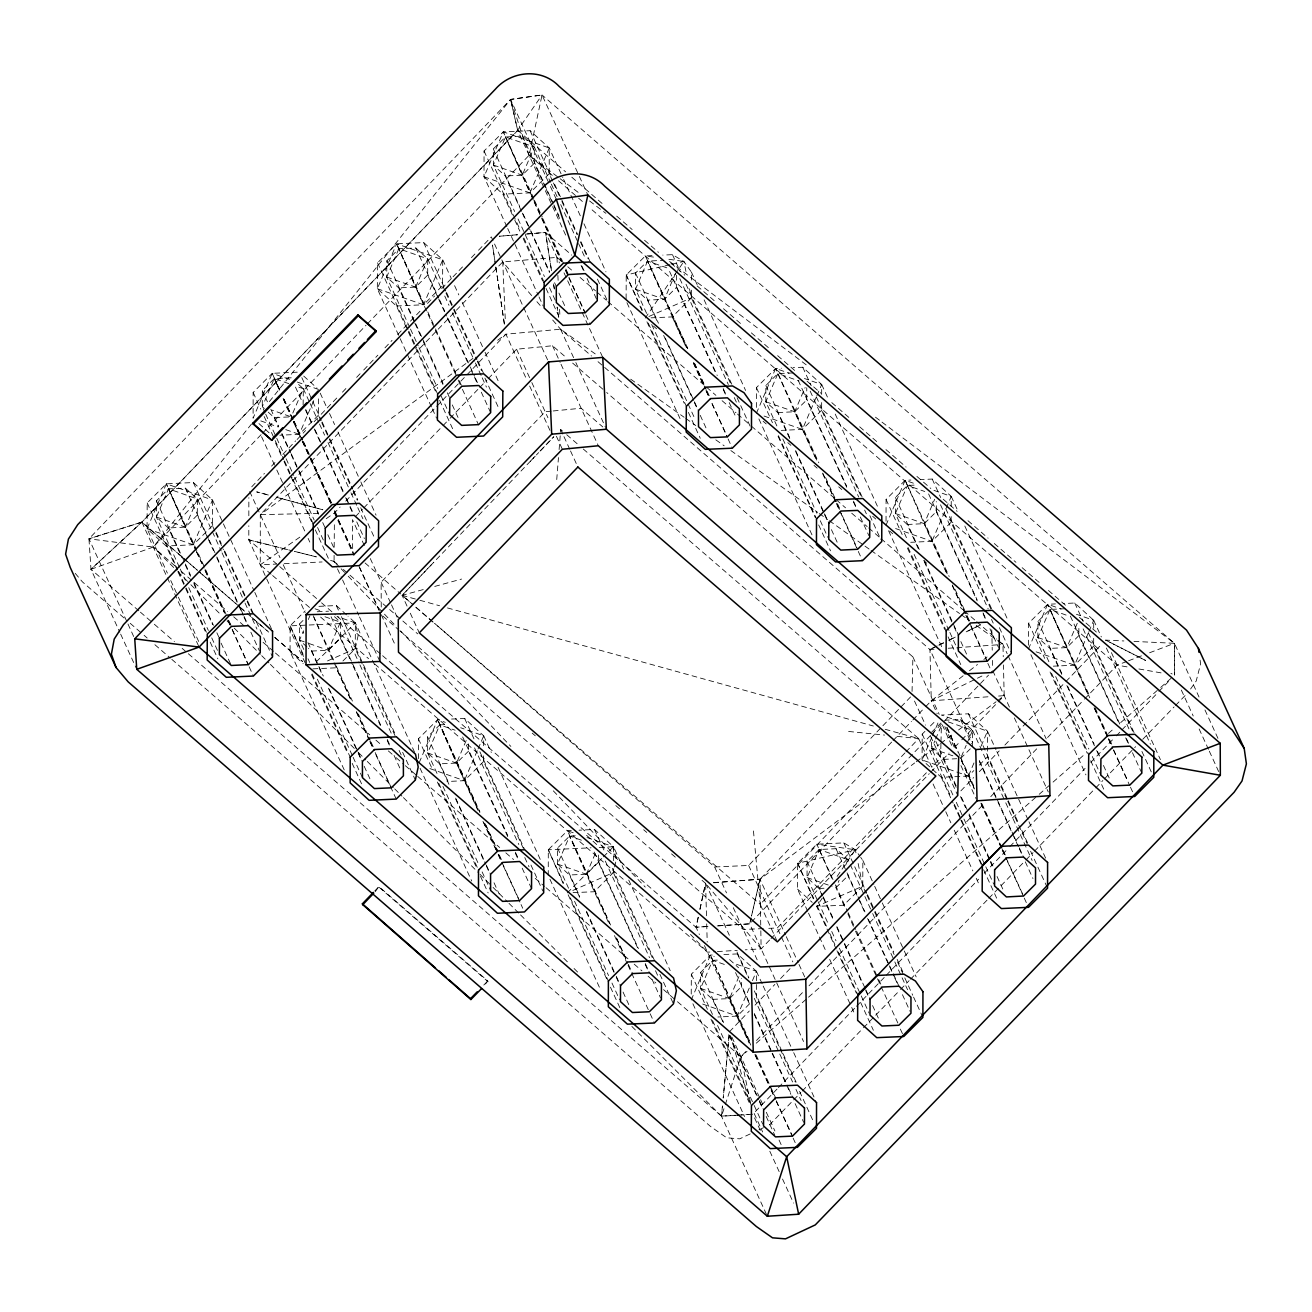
<?xml version="1.0" encoding="UTF-8"?>
<svg xmlns="http://www.w3.org/2000/svg" width="1312" height="1312" viewBox="0 0 1312 1312"><rect width="100%" height="100%" fill="white"/><g stroke="black" fill="none" stroke-linecap="round" stroke-linejoin="round"><path stroke-width="0.75" stroke-dasharray="5 3.75" d="M305.204 662.986L248.804 539.806L248.821 525.768M248.837 515.764L248.854 497.691M179.4 567.243L156.423 517.059L156.456 500.823L168.526 488.835L185.369 488.162L197.39 498.986L221.22 551.024M214.971 531.262L212.429 525.718L212.478 499.97L193.34 482.521L166.345 483.849L147.19 502.922L147.059 528.752L167.378 573.114M289.575 379.365L272.207 373.33L253.15 392.468L253.101 418.216L272.207 373.33L299.284 372.083M291.231 377.807L274.29 378.561L262.318 390.632L262.285 406.704L264.844 412.28M344.236 769.931L290.067 651.605L290.116 625.857L305.155 610.884M418.38 758.615L418.43 738.804L437.667 719.665L441.521 719.484M437.913 297.414L427.696 275.11L427.728 258.874L415.806 247.984L398.864 248.739L386.892 260.809L386.679 277.045L409.656 327.229M507.728 836.597L468.581 751.104L468.597 742.986M506.858 226.681L484.013 176.759L484.062 151.011L503.3 131.856L530.114 130.708L549.252 147.977L562.799 177.563M545.366 187.386L534.312 163.229L534.345 146.993L522.422 136.087L505.481 137.006L493.312 148.912L493.378 165.066L514.648 211.527M552.582 181.122L549.203 173.725L549.252 147.977L503.3 131.856L484.013 176.759L502.89 194.127L513.894 218.153M548.252 875.53L548.301 849.782L567.44 830.726L571.31 830.545M568.572 888.257L557.518 864.1L557.551 848.028L569.621 836.039L575.263 835.793M637.583 947.74L598.452 862.246L598.469 854.21M730.308 382.907L691.375 297.857L691.391 287.951M691.408 280.046L691.424 272.125L683.896 261.449L672.466 254.659L662.79 255.102M749.152 1003.254L741.493 986.542L741.51 978.506M756.368 407.425L756.417 387.63L775.638 368.475L781.444 368.213M723.896 954.513L737.393 953.922L756.434 971.29L756.401 997.038L795.334 1082.088M776.868 425.924L765.814 401.767L765.847 385.531L777.918 373.543L792.891 372.952M846.732 487.277L806.749 399.93L806.765 387.745M817.261 899.884L807.06 877.58L807.077 861.508L819.147 849.52L836.006 848.7L848.011 859.672L871.84 911.709M860.59 495.313L821.64 410.262L821.656 402.341M821.673 394.42L821.689 384.514L802.731 367.229L793.055 367.672M864.149 911.053L847.978 875.744L847.995 871.726M866.182 893.554L862.788 886.158L862.837 860.41L860.688 857.359M886.043 521.241L886.076 499.446L905.132 480.307L910.938 480.044M906.461 537.674L895.391 513.517L895.424 497.445L907.494 485.456L916.858 484.997M952.889 794.892L931.618 748.43L931.635 738.279M972.536 746.577L972.569 730.341L960.564 719.534L945.509 720.206M1006.911 799.434L987.444 756.909L987.493 731.178L968.436 713.81L941.36 715.056L987.493 731.178L995.956 749.66M1118.004 721.108L1078.858 635.631L1078.874 625.578M1132.6 731.096L1093.667 646.045L1093.683 636.14M1093.7 628.218L1093.716 620.297L1074.758 603.012L1063.146 603.553M320.915 420.808L318.373 415.264L318.488 395.404M395.027 735.638L355.24 648.735L355.388 622.905L348.057 616.23M445.129 291.166L442.587 285.622L442.734 259.792L423.678 242.589L396.601 243.835L377.544 262.81L377.315 288.722L431.484 407.064M523.357 848.421L483.57 761.518L483.603 753.629M483.652 745.724L483.702 735.852L464.645 718.484L451.148 719.074M652.294 957.629L613.344 872.578L613.376 868.61M613.409 860.656L613.491 846.748L594.516 829.463L579.051 830.184M626.103 298.824L626.234 274.979L645.373 255.922L653.114 255.561M691.227 994.102L691.342 974.226L710.399 955.087L714.253 954.923M807.684 911.282L797.516 889.11L797.663 863.28L816.802 844.206L843.796 842.878L855.309 849.75L859.622 855.834M924.944 731.391L922.205 734.113L922.074 759.943L936.866 773.309M990.921 609.145L951.134 522.258L951.184 514.304M951.216 506.35L951.266 496.428L932.225 479.06L920.614 479.585M207.476 537.444L197.276 515.14L197.39 498.986L168.526 488.835L156.423 517.059L168.346 527.965L181.958 557.698M334.101 555.288L334.084 561.405L339.742 567.325M334.183 547.268L334.363 523.029M712.482 1014.389L700.559 988.379L700.69 972.389L712.662 960.318L720.19 959.99M1048.895 661.724L1037.841 637.55L1037.956 621.396L1050.026 609.408L1065.082 608.752M1028.428 645.176L1028.608 623.233L1047.665 604.274L1055.406 603.914M303.121 404.785L303.334 388.713L297.283 383.252M912.053 691.424L912.906 656.918L606.669 392.485M940.934 743.789L940.573 757.992L932.061 766.864M940.983 741.756L941.376 725.52M556.731 479.569L558.469 457.56M559.109 449.54L560.7 429.532L565.357 433.55M739.148 1115.085L721.534 1116.233L722.436 1106.098M766.47 1214.387L721.469 1116.102L722.42 1106.049M698.197 917.219L696.049 927.223L699.394 934.538M699.903 909.216L705.495 883.173M367.442 323.818L529.113 155.259L542.053 94.972L510.565 99.433L88.954 538.806L90.971 569.293L119.802 632.269M698.246 917.35L696.082 927.338L381.89 655.082M699.985 909.364L705.61 883.419L699.411 878.056M342.94 660.986L355.24 648.735L358.094 635.713L355.388 622.905L338.086 616.87M573.082 892.636L594.287 891.734L613.344 872.578L614.196 868.839M614.606 866.97L616.296 859.475L613.491 846.748L586.628 837.4M188.338 653.737L721.534 1116.233L724.65 1106.623M725.274 1104.704L740.886 1056.701L746.561 1050.781M886.026 525.194L905.132 480.307L916.678 484.341M973.963 762.961L968.387 776.064L974.308 789.004M981.114 746.134L987.493 731.178M1088.14 633.384L1074.61 665.184L1088.993 696.623M1088.944 631.515L1093.716 620.297L1076.447 614.295M197.39 498.986L185.386 527.129L195.586 549.416M177.202 570.064L166.198 546.022L147.059 528.752L166.345 483.849L212.478 499.97L193.274 544.775L195.816 550.318M396.454 306.008L423.53 304.761L442.734 259.792L396.601 243.835L377.315 288.722L396.454 306.008L407.458 330.05M303.761 649.456L299.513 640.174L303.515 630.793M308.32 619.526L309.911 615.771M334.462 616.673L340.382 622.167L328.377 650.309L350.501 698.624M646.603 313.371L635.549 289.198L647.554 261.072L662.609 260.399M675.614 273.093L664.413 299.349L686.537 347.664M691.194 1000.056L710.399 955.087L714.236 956.432M947.231 573.836L924.255 523.652L934.669 499.265M750.792 1045.074L729.521 998.612L739.132 976.095M749.25 988.1L737.246 1016.095L749.939 1043.827M752.448 980.622L756.434 971.29L733.424 963.188M956.202 787.282L943.443 759.418L931.618 748.43L934.816 740.919M935.62 739.05L942.016 724.044M961.368 756.614L966.173 745.364M966.977 743.478L972.569 730.341L945.558 720.96M313.699 400.668L299.234 434.321L301.776 439.881M414.018 321.309L398.7 287.853L386.679 277.045L398.864 248.739L427.728 258.874L415.625 287.115L457.33 378.168M521.471 211.281L505.3 175.972L493.378 165.066L505.481 137.006L534.345 146.993L522.242 175.218L533.295 199.375M549.252 147.977L529.966 192.88L533.361 200.26M419.184 762.682L437.667 719.665L445.326 722.354M466.203 740.509L456.51 763.092L477.781 809.553M756.368 413.378L775.638 368.475L789.07 373.149M789.742 438.602L777.836 412.575L765.814 401.767L777.918 373.543L799.074 380.988M816.064 397.602L802.403 429.401L816.802 460.84M816.868 395.732L821.689 384.514L804.42 378.496M933.98 490.376L951.266 496.428L931.979 541.315L947.231 574.59M931.717 737.508L922.074 759.943L968.387 776.064L973.832 770.587M932.52 735.638L938.949 720.665M1028.378 649.161L1047.665 604.274L1061.096 608.948M437.011 773.391L427.646 752.957L439.75 724.896L447.277 724.486M477.24 750.792L464.333 780.673L477.88 810.242M478.06 748.922L483.702 735.852L460.676 727.75M579.658 897.293L569.441 874.989L557.518 864.1L569.621 836.039L583.086 840.779M595.254 853.669L586.382 874.235L608.506 922.566M816.802 460.069L794.678 411.755L805.158 387.434M918.302 548.662L907.232 524.488L895.391 513.517L907.494 485.456L924.763 491.492M722.797 1021.654L712.58 999.35L700.559 988.379L712.662 960.318L726.126 965.058M822.378 895.916L818.983 888.486L807.06 877.58L819.147 849.52L848.011 859.672L845.6 865.28M844.42 906.313L835.924 887.732L839.139 880.254M1077.267 623.298L1066.787 647.62L1089.764 697.787M292.773 413.1L303.334 388.713L296.069 386.171M1061.769 674.384L1049.862 648.374L1037.841 637.55L1050.026 609.408L1069.264 616.181M645.242 318.094L683.896 261.449L665.643 258.825M822.345 898.048L816.654 906.379L836.121 948.904M837.122 876.4L855.309 849.75L816.802 844.206L834.58 883.042M138.875 610.851L90.971 569.293L141.876 522.143L517.666 130.265L542.053 94.972L1174.42 643.29L1199.02 697M1190.591 689.013L1196.232 680.944L1200.611 663.839L1199.791 658.05M251.543 423.973L153.291 547.071L90.971 569.293L141.844 522.078L517.732 130.413L510.565 99.433L542.053 94.972L578.526 174.611M269.403 401.587L510.565 99.433L549.58 184.631M407.032 606.078L402.128 595.353L535.214 456.182M540.888 450.262L553.631 436.929M904.919 752.973L760.189 904.329L776.556 940.048M905.952 751.907L918.679 738.59L894.522 736.081M261.072 434.698L153.291 547.071L88.954 538.806L127.116 622.15M262.482 433.222L366.015 325.294M251.74 486.818L264.45 473.402M271.584 466.121L275.799 461.578M282.916 454.28L295.643 440.881M297.102 439.504L305.565 430.549M314.109 421.759L319.751 415.756M321.161 414.28L336.758 398.028M342.465 392.173L348.09 386.204M356.634 377.38L362.276 371.411M363.719 370L377.872 355.158M384.974 347.811L392.042 340.382M397.733 334.511L409.065 322.637M410.476 321.161L420.398 310.813M427.499 303.449L434.584 296.036M441.685 288.656L451.59 278.292M453.017 276.832L462.939 266.467M471.451 257.611L477.109 251.691M478.536 250.215L491.295 236.898L548.531 361.932M326.196 518.699L334.445 512.943L340.12 507.022M345.778 501.118L505.907 334.183L560.585 329.214L597.304 355.388M423.218 589.58L402.128 595.353L413.001 604.668L402.128 595.353L433.846 562.192M530.36 461.25L538.642 452.607M540.019 451.164L553.812 436.732M374.789 890.914L378.922 886.617L487.785 980.933L484.177 985.87M375.166 891.75L378.922 886.617M753.465 830.955L760.173 904.312L434.682 623.446L714.63 866.97L748.676 865.461L910.544 696.951M891.635 742.084L759.992 879.22L751.481 916.088L759.992 879.22L914.661 762.961M893.062 740.624L911.446 721.452M912.873 719.976L924.189 708.185M925.616 706.709L931.274 700.805L963.139 675.762M930.569 735.425L749.677 923.845L715.909 925.977L749.677 923.845L803.551 1041.515M931.979 733.949L988.526 675.139M926.387 772.768L777.294 927.961L765.29 928.502M769.603 940.032L761.124 948.855L745.232 949.839M771.03 938.556L929.29 773.67M930.716 772.21L949.084 753.072M954.726 747.184L960.384 741.296M961.794 739.82L1004.188 695.655L1003.45 664.938M729.472 1031.757L749.316 1011.011M755.023 1005.156L774.867 984.41M780.574 978.555L790.496 968.158M960.876 790.857L973.652 777.54M979.342 771.653L999.203 750.94M1004.894 745.052L1064.524 682.978M1065.951 681.502L1101.44 644.553M756.499 1040.449L803.354 991.675M809.045 985.771L983.672 804.026M990.773 796.63L1037.628 747.873M1047.566 737.524L1083.072 700.592M1084.483 699.116L1117.135 665.135L1126.696 661.494M776.999 1089.075L752.858 1114.2L741.116 1114.954M778.41 1087.582L855.096 1007.78M856.506 1006.288L884.911 976.751M886.305 975.242L978.621 879.204M984.262 873.234L1008.436 848.175M1009.83 846.634L1085.106 768.356M1090.748 762.37L1114.921 737.328M1116.332 735.852L1120.596 731.407M1121.973 729.849L1157.512 692.982M1158.89 691.408L1170.288 679.682M355.322 516.715L362.391 509.368M363.801 507.892L441.603 427.089M443.013 425.629L448.671 419.742M450.082 418.282L478.372 388.893M479.798 387.434L486.867 380.086M488.277 378.61L516.567 349.222L552.532 345.745L566.44 357.766M769.472 1124.892L792.268 1101.358M793.678 1099.882L800.812 1092.519M802.239 1091.043L862.066 1029.248M863.493 1027.772L899.114 990.986M900.54 989.51L909.085 980.671M910.512 979.211L987.444 899.737M988.871 898.261L1024.492 861.476M1025.918 860L1033.036 852.652M1034.463 851.176L1094.29 789.365M1095.717 787.889L1102.851 780.542M1104.261 779.066L1135.618 746.692M1142.736 739.328L1174.076 706.955M1175.503 705.479L1186.901 693.704M483.8 985.033L487.785 980.933M197.276 515.14L185.386 527.129L168.346 527.965M712.58 999.35L729.521 998.612L741.493 986.542M377.315 288.722L423.53 304.761L442.587 285.622M1093.667 646.045L1074.61 665.184L1053.323 666.168M979.277 765.126L987.444 756.909M567.292 892.898L601.946 858.294M603.389 856.851L613.491 846.748L623.643 868.938M549.203 173.725L529.966 192.88L502.89 194.127M318.373 415.264L299.234 434.321L279.882 435.223M212.429 525.718L193.274 544.775L166.198 546.022M316.258 661.838L355.388 622.905L414.641 752.334M651.014 317.832L672.236 316.914L691.375 297.857L689.013 286.36M821.64 410.262L802.403 429.401L781.263 430.385M483.57 761.518L464.333 780.673L446.982 781.526M951.134 522.258L931.979 541.315L910.708 542.299M930.421 725.946L935.882 720.501M862.788 886.158L843.649 905.214L816.654 906.379L862.788 886.158L857.671 861.246M749.562 1003.844L737.246 1016.095L717.91 1016.997M534.312 163.229L522.242 175.218L505.3 175.972M427.696 275.11L415.625 287.115L398.7 287.853M656.836 320.538L647.472 300.104L635.549 289.198L635.5 273.06L647.554 261.072L666.808 267.828M306.959 646.98L299.513 640.174L299.448 624.02L303.482 620.018M676.434 275.241L676.484 287.361L664.413 299.349L647.472 300.104M324.982 616.755L340.382 622.167L340.431 638.321L328.377 650.309L311.436 651.064L308.451 648.341M468.581 751.104L456.51 763.092L439.586 763.846L427.646 752.957L427.597 736.803L439.75 724.896L455.149 730.21M907.232 524.488L924.255 523.652L936.325 511.664L936.292 501.578M598.452 862.246L586.382 874.235L569.441 874.989M931.651 732.194L940.966 722.928M1078.858 635.631L1066.787 647.62L1049.862 648.374M960.564 758.484L971.208 747.906M835.924 887.732L847.978 875.744M777.836 412.575L794.678 411.755L806.749 399.93M750.382 1102.31L740.886 1056.701L747.036 1051.289M756.27 1043.171L807.011 998.53M808.553 997.186L1037.694 795.63M1039.219 794.285L1051.519 783.461M1053.06 782.1L1085.352 753.695M1108.427 733.408L1114.577 727.996M1120.727 722.584L1159.168 688.767M1160.71 687.422L1173.01 676.598M969.502 670.76L977.473 664.495M983.836 659.477L987.034 656.984M916.284 761.747L939.08 744.609M940.704 743.379L952.102 734.818M958.613 729.931L996.054 701.772M997.678 700.559L1004.188 695.655L998.12 696.082M472.943 358.406L260.301 514.665L260.252 564.816L271.076 574.197M497.674 340.234L505.907 334.183L526.26 378.627M299.825 537.149L260.252 564.816L276.209 564.078M981.917 676.024L931.241 700.739L937.211 713.777M938.982 645.045L946.231 641.519M967.961 630.941L980.654 624.774L966.173 631.859M939.015 645.11L946.247 641.568M750.218 1133.912L739.722 1138.832L726.717 1137.799L710.563 1126.5L171.839 659.395M758.959 1129.812L765.962 1126.532M572.819 890.454L613.344 872.578M648.932 316.471L691.375 297.857M327.508 660.92L355.24 648.735M1128.599 660.756L1141.965 655.656M1149.607 652.753L1174.42 643.29L1174.552 675.254L1170.878 673.302M182.073 557.01L141.876 522.143L88.954 538.806L141.844 522.078L185.14 559.617M434.731 586.431L461.578 579.068M641.929 310.583L626.234 274.979L669.973 264.712M671.957 264.253L683.896 261.449L686.652 274.864M813.358 898.884L797.663 863.28L855.309 849.75L856.096 853.571M551.188 411.164L545.185 411.738L381.103 582.167L381.284 612.671M553.172 410.968L581.15 408.245L602.798 426.941M527.44 233.88L545.513 232.372L571.753 255.151M561.585 261.4L556.96 257.382L502.742 261.908L260.301 514.665L320.423 513.271M525.472 234.143L545.579 232.519L559.502 262.941M713.662 882.796L759.992 879.22L785.429 934.8M713.564 882.582L759.992 879.22L760.796 928.371M987.985 696.803L931.274 700.805L929.946 649.522L597.682 361.39M934.013 649.243L929.946 649.522L972.356 742.133M948.199 648.259L1000.925 644.602M374.756 664.003L707.463 952.184L715.417 951.692M717.402 951.577L737.278 950.331M721.469 1116.102L735.212 1115.266M737.164 1115.151L748.939 1114.429M943.443 759.418L956.76 758.697M317.192 611.753L328.541 611.195M284.196 563.701L322.112 561.962M318.931 606.341L336.331 605.537L346.598 614.885M312.896 668.874L336.102 667.808L350.501 699.23M938.342 774.638L941.294 777.311L968.387 776.064L961.007 759.418M563.16 883.517L548.301 849.782L591.072 847.798M599.223 847.421L613.491 846.748M303.498 656.459L290.116 625.857L355.388 622.905M268.255 412.148L274.208 417.593L291.149 416.855L271.912 410.082M818.983 888.486L824.625 888.224M763.272 928.584L743.248 929.47L399.865 630.859M1145.54 660.428L1105.688 640.125L1123.892 640.961M1133.994 641.42L1174.42 643.29L1174.535 675.204M848.618 731.456L884.55 735.081M653.491 257.086L645.373 255.922L688.554 350.206M1127.041 666.873L1117.135 665.135L589.465 207.591M1138.914 668.972L1162.678 673.154M248.821 539.855L292.428 550.843L248.804 539.806L278.21 565.292M268.353 495.034L256.676 491.885L268.304 494.952M402.128 595.353L417.905 599.732M419.873 600.273L439.586 605.75M447.474 607.932L873.333 726.012M885.157 729.292L918.679 738.59L932.586 768.947M765.814 401.767L794.678 411.755M1036.086 651.834L1074.61 665.184L1047.665 604.274L1090.01 696.754M147.059 528.752L193.274 544.775L166.345 483.849L226.451 615.131M386.679 277.045L415.625 287.115L398.864 248.739M764.043 416.052L802.403 429.401L775.638 368.475L818.819 462.775M1037.841 637.55L1066.787 647.62L1050.026 609.408M297.283 382.054L318.521 389.434M931.618 748.43L954.775 756.483M156.423 517.059L185.386 527.129L168.526 488.835M573.196 832.726L567.44 830.726L610.605 925.009M702.707 1004.074L737.246 1016.095L710.399 955.087L750.956 1043.942M288.82 383.629L274.29 378.561L262.285 406.704L266.762 410.787M260.793 420.906L278.095 426.941M285.77 429.631L299.234 434.321L293.494 421.382M315.028 608.801L322.703 611.49M493.378 165.066L522.242 175.218L505.481 137.006M484.013 176.759L529.966 192.88L503.3 131.856L533.771 198.424M635.549 289.198L664.413 299.349L647.554 261.072L687.554 348.418M895.391 513.517L924.255 523.652M895.604 528.556L931.979 541.315L905.132 480.307L949.183 576.526M299.513 640.174L307.205 642.864M309.124 643.552L328.377 650.309L313.929 617.493M807.06 877.58L832.07 886.371M427.646 752.957L456.51 763.092L439.75 724.896L479.733 812.243M429.86 768.57L464.333 780.673L437.667 719.665L479.979 812.095M557.518 864.1L586.382 874.235L569.621 836.039L609.604 923.386M700.559 988.379L729.521 998.612M1105.688 640.125L1145.524 660.395M630.695 379.184L684.11 417.249M685.782 418.446L695.803 425.58M715.827 439.848L724.175 445.801M730.85 450.557L817.655 512.418M819.328 513.599L827.675 519.552M829.348 520.733L869.413 549.285M871.086 550.482L959.548 613.524M961.22 614.721L969.568 620.658M976.243 625.414L1002.958 644.454L1003.254 656.738M565.636 235.061L517.666 130.265L510.565 99.433L529.113 155.259L558.518 177.497M560.158 178.744L579.756 193.569M589.564 200.982L605.898 213.331M669.612 261.514L808.471 366.54M875.465 417.183L880.352 420.89M881.992 422.136L1174.42 643.29M572.639 363.096L605.111 391.14M566.718 434.715L577.756 444.243M583.25 448.999L918.679 738.59M279.751 566.62L319.997 601.486M321.538 602.815L335.478 614.902M337.004 616.214L380.349 653.786M272.634 575.542L311.321 609.047M320.604 617.083L368.574 658.64M517.666 130.265L565.636 171.856M571.819 177.218L604.324 205.394M616.706 216.136L632.171 229.551M644.553 240.276L658.476 252.363M670.858 263.089L684.782 275.176M697.164 285.901L714.187 300.661M723.47 308.714L740.493 323.474M751.333 332.871L768.356 347.631M777.639 355.667L796.204 371.772M807.044 381.169L820.968 393.239M831.792 402.636L850.373 418.741M859.655 426.794L878.22 442.882M885.961 449.59L906.067 467.039M916.908 476.436L930.831 488.507M943.213 499.232L957.137 511.319M967.977 520.7L988.084 538.15M994.283 543.512L1015.947 562.307M1022.13 567.67L1040.695 583.774M1048.436 590.482L1067.017 606.587M1079.382 617.312L1097.964 633.417M529.113 155.259L552.319 175.382M558.518 180.761L577.083 196.866M578.625 198.194L583.266 202.228M653.54 326.13L656.623 328.82M763.108 421.234L766.208 423.924M787.807 442.652L790.89 445.358M814.03 465.432L817.13 468.122M838.729 486.85L841.828 489.556M872.677 516.321L875.776 519.027M889.651 531.048L892.75 533.754M923.599 560.519L926.698 563.225M567.768 266.762L573.934 272.109M580.101 277.472L595.533 290.87M597.091 292.199L606.341 300.235M607.882 301.58L705.118 385.958M706.66 387.302L715.909 395.338M722.092 400.701L735.983 412.755M737.524 414.084L749.857 424.809M751.415 426.138L834.744 498.462M836.285 499.806L845.551 507.842M851.718 513.205L867.15 526.588M868.692 527.932L879.499 537.313M881.041 538.642L962.828 609.637M964.369 610.966L975.177 620.346M976.718 621.691L996.792 639.092M998.334 640.436L1002.958 644.454M552.696 320.046L560.585 329.214L591.499 356.011M337.184 564.094L334.068 561.356L330.099 560.339L334.068 561.356L336.626 566.964M343.367 569.457L417.675 633.86M532.213 733.129L535.312 735.819M615.82 805.584L620.461 809.619M643.684 829.758L646.783 832.431M671.547 853.899L676.188 857.917M186.681 560.962L200.605 573.032M202.146 574.377L239.26 606.554M240.801 607.899L245.442 611.917L237.734 605.291M251.625 617.296L267.09 630.695M274.831 637.402L302.662 661.543M183.631 558.354L197.538 570.425M199.08 571.753L236.193 603.946M247.017 613.327L268.665 632.105M274.848 637.468L302.678 661.609M174.939 565.849L153.291 547.071L176.431 570.244M181.122 571.212L227.517 611.441M233.7 616.82L244.524 626.201M263.072 642.29L273.896 651.687M275.454 653.015L369.771 734.835M375.954 740.198L382.136 745.56M388.336 750.923L394.518 756.286M396.06 757.631L403.784 764.338M405.342 765.683L416.166 775.064M417.708 776.409L499.659 847.486M505.842 852.849L513.582 859.557M535.23 878.335L544.513 886.371M546.054 887.716L628.005 958.793M634.188 964.156L641.929 970.864M648.112 976.226L655.836 982.934M663.577 989.642L675.942 1000.367M677.484 1001.712L740.886 1056.701M140.417 612.179L152.799 622.921M154.34 624.25L174.43 641.683M182.155 648.374L186.796 652.408M124.05 617.968L82.41 581.872L75.112 573.213M130.216 623.315L142.549 634.008M144.09 635.336L147.174 638.009M154.882 644.7L170.298 658.066M379.299 887.437L488.162 981.77M365.048 562.963L400.636 593.893M382.842 616.05L398.307 629.514M303.728 376.085L317.028 388.106M797.516 889.11L812.243 902.394M258.956 423.563L270.682 434.239M729.603 959.564L738.541 967.748M586.546 835.285L598.485 846.191M290.067 651.605L303.187 663.675M177.874 571.688L189.436 583.282M190.88 584.726L221.252 615.148M227.025 620.937L232.814 626.726M234.258 628.169L260.284 654.245M261.728 655.688L268.96 662.937M270.403 664.38L357.159 751.268M358.602 752.727L365.835 759.96M367.278 761.419L393.305 787.479M394.748 788.922L401.98 796.171M403.424 797.614L478.618 872.923M480.061 874.366L491.623 885.961M493.082 887.404L507.531 901.885M508.974 903.345L519.109 913.48M520.552 914.923L568.26 962.713M574.049 968.502L579.838 974.308M631.876 1026.443L721.534 1116.233M341.153 568.801L346.811 574.722M348.221 576.214L394.896 625.053M400.554 630.974L510.876 746.43M553.303 790.841L645.242 887.06M690.506 934.423L707.463 952.184M531.655 295.561L502.742 261.908L505.382 322.129M536.92 301.678L540.872 306.27M706.479 915.776L705.61 883.419L761.124 948.855L760.829 930.421M1204.957 709.956L1219.373 741.444M1181.341 690.063L1193.215 715.991M1199.135 728.964L1208.467 749.332M1209.32 751.186L1218.651 771.554M1111.412 652.622L1160.415 759.632M1093.716 620.297L1101.326 636.943M1106.41 648.03L1150.427 744.183M1074.758 603.012L1083.22 621.511M1088.288 632.597L1134.847 734.294M1141.916 751.432L1152.92 775.474M1083.138 628.842L1129.944 731.063M1070.362 616.099L1120.563 725.749M1126.516 738.754L1129.074 744.33M1125.663 737.836L1129.058 745.265M1132.469 752.711L1141.817 773.145M1095.077 707.808L1112.986 746.938M1094.864 708.939L1107.64 736.819M1108.476 738.672L1112.74 747.971M1113.593 749.824L1128.058 781.427M1094.077 707.709L1107.623 737.295M1108.46 739.148L1112.707 748.381M1113.544 750.234L1129.632 785.363M1130.485 787.216L1134.716 796.466M1037.956 621.396L1061.785 673.433M1067.738 686.438L1094.11 744.052M1097.521 751.497L1100.916 758.926M1066.869 685.536L1095.799 748.726M1096.652 750.579L1099.21 756.155M1103.458 765.454L1109.411 778.459M1055.701 676.582L1088.894 749.054M1092.289 756.499L1100.801 775.08M1028.608 623.233L1044.696 658.378M1051.47 673.154L1088.714 754.515M1050.059 671.99L1087.304 753.334M1090.698 760.73L1104.245 790.316M1030.92 654.704L1085.942 774.884M951.266 496.428L958.039 511.221M964.812 526.014L1007.993 620.297M932.225 479.06L940.688 497.543M945.772 508.646L992.331 610.326M999.383 627.644L1010.388 651.67M940.524 504.808L988.166 608.883M991.511 619.444L993.2 623.134M1002.45 643.356L1007.19 653.72M1008.042 655.574L1046.205 738.918M928.601 493.919L977.096 599.846M983.049 612.852L986.46 620.281M936.325 511.664L977.161 600.88M983.131 613.885L985.673 619.461M989.937 628.743L998.448 647.341M992.774 670.711L1009.584 707.43M1014.373 717.877L1048.304 791.989M955.087 589.4L966.206 613.688M967.059 615.541L970.454 622.97M952.332 584.988L987.231 661.182M952.299 585.693L964.992 613.426M965.845 615.262L970.076 624.512M970.929 626.365L987.018 661.494M987.854 663.347L992.085 672.58M895.424 497.445L919.253 549.482M924.353 560.634L958.383 634.959M924.255 561.667L953.184 624.856M954.037 626.71L956.579 632.286M960.843 641.568L966.796 654.59M914.12 554.402L949.002 630.596M949.855 632.45L957.514 649.178M886.076 499.446L902.164 534.574M908.084 547.53L946.182 630.728M907.445 548.121L944.689 629.465M948.084 636.861L960.778 664.594M996.808 751.514L1028.116 819.918M1028.969 821.771L1046.746 860.59M821.689 384.514L828.462 399.307M835.236 414.1L878.4 508.384M888.568 530.737L941.901 647.226M968.436 713.81L1007.386 798.86M1008.223 800.697L1018.391 822.886M1021.769 830.283L1028.542 845.076M1007.764 801.288L1027.23 843.813M1030.609 851.209L1046.697 886.338M972.569 730.341L1004.91 800.976M1005.763 802.829L1032.134 860.442M802.731 367.229L811.193 385.712M816.277 396.814L862.837 498.494M869.889 515.649L880.893 539.675M810.176 391.124L858.688 497.051M864.641 510.056L866.346 513.779M960.564 719.534L971.618 743.691M979.277 760.419L1013.307 834.76M1014.16 836.613L1018.424 845.912M1019.26 847.765L1023.524 857.064M979.342 761.452L997.218 800.484M998.071 802.337L1018.489 846.945M1019.342 848.798L1021.884 854.374M1025.295 861.804L1032.954 878.532M798.172 380.316L846.666 486.244M853.472 501.118L856.867 508.548M853.538 502.135L856.096 507.711M860.344 517.01L868.856 535.591M947.018 727.717L959.974 755.728M960.646 757.45L974.373 787.167M981.983 803.797L1002.335 848.52M1003.188 850.373L1006.583 857.818M961.417 760.353L974.176 788.217M980.982 803.092L1001.4 847.7M1002.253 849.553L1023.524 896.014M981.081 803.797L1001.4 848.159M1002.237 850.012L1006.468 859.262M1007.321 861.115L1023.409 896.244M1024.246 898.08L1028.477 907.33M912.906 656.918L939.195 714.335M944.804 726.586L955.431 749.792M942.295 724.88L952.479 747.118M960.958 765.634L976.21 798.975M825.592 477.568L836.63 501.774M837.482 503.628L840.877 511.073M822.755 473.074L841.484 513.96M842.337 515.813L857.638 549.269M822.722 473.78L835.416 501.512M836.269 503.365L857.425 549.58M858.278 551.434L862.509 560.683M935.899 741.477L956.317 786.085M961.417 797.237L968.24 812.112M969.076 813.965L992.905 866.002M960.466 796.581L965.566 807.733M968.978 815.162L989.396 859.77M990.248 861.623L991.954 865.346M997.054 876.498L1003.008 889.503M914.497 701.034L925.534 725.11M930.618 736.229L957.744 795.498M765.847 385.531L789.676 437.568M795.63 450.574L823.706 511.91M824.559 513.763L828.807 523.062M795.695 451.607L823.772 512.943M824.625 514.796L827.183 520.372M831.431 529.654L837.384 542.676M956.284 802.321L963.09 817.196M963.943 819.049L993.725 884.091M922.205 734.113L950.987 796.974M954.382 804.371L982.311 865.395M941.294 777.311L953.152 803.19M954.004 805.043L959.925 817.983M960.761 819.836L982.786 867.904M983.623 869.758L998.022 901.18M782.838 438.946L816.868 513.271M820.262 520.716L827.921 537.428M756.417 387.63L772.489 422.759M778.426 435.699L816.507 518.896M778.049 436.207L815.293 517.551M818.672 524.948L830.529 550.827M933.078 783.986L944.935 809.865M945.772 811.718L950.856 822.804M954.234 830.201L972.864 870.889M976.243 878.269L978.785 883.829M758.894 418.922L812.226 535.394M691.424 272.125L698.197 286.902M704.118 299.858L745.593 390.451M672.466 254.659L680.075 271.305M686.012 284.245L732.572 385.941M737.082 397.7L751.481 429.139M679.829 278.652L728.324 384.58M734.277 397.585L736.836 403.161M669.596 271.469L717.254 375.544M723.207 388.549L726.602 395.978M676.484 287.361L716.467 374.707M723.273 389.582L725.831 395.158M729.226 402.587L736.032 417.446M694.474 363.145L705.479 387.188M694.36 363.276L706.266 389.303M707.119 391.156L710.53 398.586M693.343 362.538L705.249 388.549M706.102 390.418L708.66 395.994M712.055 403.424L727.373 436.88M672.236 316.914L686.619 348.352M693.392 363.145L705.249 389.024M706.086 390.878L708.628 396.421M712.022 403.817L727.258 437.093M728.094 438.946L732.326 448.196M635.5 273.06L658.46 323.228M665.266 338.102L698.46 410.574M663.642 335.413L693.425 400.455M694.278 402.308L696.82 407.884M700.231 415.33L707.037 430.188M651.72 324.523L695.114 419.299M626.234 274.979L642.322 310.108M648.243 323.047L686.34 406.244M646.931 321.784L684.175 403.145M688.406 412.378L700.264 438.274M579.379 176.464L587.858 194.98M626.939 302.662L681.125 420.988M563.635 179.416L580.576 216.398M583.955 223.794L605.964 271.863M530.114 130.708L551.27 176.923M554.664 184.32L577.51 234.241M580.904 241.638L590.203 261.974M553.434 182.975L561.06 199.604M561.897 201.458L577.132 234.733M580.527 242.13L588.137 258.776M597.452 279.112L608.456 303.154M862.837 860.41L873.841 884.452M874.694 886.305L881.467 901.082M882.304 902.935L903.476 949.166M904.312 951.003L916.17 976.899M534.345 146.993L550.515 182.302M551.352 184.156L557.321 197.161M560.716 204.606L577.739 241.769M578.592 243.622L585.398 258.497M550.417 186.484L556.354 199.457M522.422 136.087L553.041 202.999M553.894 204.852L558.994 216.004M581.97 266.188L585.382 273.618M546.218 189.24L553.024 204.114M553.877 205.968L560.683 220.842M581.101 265.434L583.66 271.01M587.054 278.456L597.272 300.743M843.796 842.878L866.658 892.8M867.494 894.653L874.268 909.446M875.12 911.282L893.734 951.971M897.129 959.351L903.902 974.144M867.035 895.407L873.792 910.2M874.645 912.037L894.112 954.562M897.506 961.958L912.742 995.25M913.578 997.087L922.057 1015.586M872.693 913.562L893.964 960.023M894.817 961.893L907.576 989.756M836.006 848.7L846.207 870.988M847.06 872.857L858.983 898.868M859.819 900.721L864.936 911.873M868.331 919.318L888.749 963.91M889.602 965.78L898.966 986.214M867.56 918.482L888.831 964.943M889.684 966.796L893.931 976.095M894.784 977.948L897.342 983.524M902.443 994.676L910.102 1011.404M534.394 200.195L542.233 216.906M542.906 218.776L563.389 263.138M565.882 268.96L568.44 274.536M534.148 201.228L540.954 216.103M541.807 217.956L561.372 260.711M565.636 269.993L568.194 275.569M569.031 277.422L585.201 312.732M534.197 202.114L540.97 216.906M541.823 218.76L561.29 261.285M565.521 270.534L568.063 276.078M568.9 277.914L584.988 313.06M585.841 314.896L590.072 324.146M564.029 272.83L602.749 357.405M835.318 884.829L847.224 910.856M848.126 912.627L855.736 929.437M856.588 931.11L877.859 977.752M878.712 979.621L882.107 987.05M847.831 913.742L854.653 929.257M855.506 931.11L898.884 1025.246M900.36 1029.1L903.755 1036.496M493.312 148.912L519.7 206.525M523.094 213.971L529.9 228.829M530.753 230.682L549.482 271.568M554.582 282.72L556.288 286.442M522.324 213.134L529.982 229.862M530.835 231.716L549.548 272.601M558.912 293.052L564.865 306.057M518.043 218.956L544.431 276.57M549.531 287.722L556.337 302.596M484.062 151.011L520.454 230.518M523.849 237.915L544.152 282.277M514.73 220.006L519.814 231.109M523.193 238.505L542.676 281.03M546.054 288.427L558.748 316.159M807.077 861.508L822.394 894.964M823.247 896.818L833.464 919.122M836.859 926.567L843.665 941.426M844.518 943.279L864.936 987.887M865.789 989.74L870.053 999.039M823.231 897.769L833.448 920.073M836.843 927.502L843.649 942.377M844.502 944.23L862.378 983.262M865.772 990.691L868.331 996.267M872.578 1005.566L878.548 1018.571M560.585 329.214L575 360.702M575.853 362.555L605.537 427.384M818.114 901.738L828.331 924.042M831.726 931.487L835.99 940.77M839.385 948.199L869.167 1013.258M507.711 228.518L538.182 295.085M539.035 296.938L543.266 306.172M797.663 863.28L813.735 898.408M817.13 905.805L826.429 926.141M829.824 933.537L834.908 944.624M838.286 952.02L857.753 994.545M836.974 950.757L856.441 993.282M860.672 1002.532L873.366 1030.264M552.532 345.745L560.158 362.407M561.011 364.26L598.321 445.752M808.52 913.136L826.298 951.971M829.692 959.367L850.848 1005.582M851.701 1007.436L854.227 1012.979M560.7 429.532L563.16 434.895M563.98 436.666L569.703 449.18M570.523 450.967L577.87 467.039M786.282 936.653L798.155 962.582M799.008 964.435L805.781 979.244M516.567 349.222L530.983 380.71M531.836 382.563L547.94 417.757M556.419 436.273L562.356 449.245M529.654 386.04L550.86 432.337M748.676 865.461L792.842 961.909M442.734 259.792L451.197 278.275M454.592 285.672L458.823 294.921M462.201 302.318L484.21 350.386M485.063 352.239L499.446 383.662M714.63 866.97L726.504 892.898M733.293 907.707L757.155 959.843M423.678 242.589L445.686 290.657M446.539 292.51L453.312 307.303M454.149 309.14L477.01 359.062M477.847 360.915L483.784 373.854M445.982 293.019L452.755 307.795M453.591 309.648L476.453 359.57M477.306 361.423L481.537 370.673M484.915 378.069L498.462 407.638M756.434 971.29L762.37 984.23M763.207 986.083L792.842 1050.797M793.694 1052.65L815.703 1100.719M427.728 258.874L441.34 288.607M444.752 296.053L448.999 305.335M452.41 312.781L474.534 361.095M475.387 362.948L481.34 375.954M482.193 377.823L486.44 387.106M415.806 247.984L438.782 298.168M439.635 300.022L444.735 311.174M448.146 318.603L469.417 365.064M470.254 366.917L474.518 376.216M475.37 378.069L478.765 385.515M438.766 299.284L446.424 315.995M447.277 317.865L467.695 362.456M471.09 369.902L473.648 375.478M474.501 377.331L477.043 382.907M481.307 392.206L490.655 412.64M705.61 883.419L729.341 935.276M736.983 951.954L748.857 977.883M737.393 953.922L748.398 977.965M754.318 990.904L782.247 1051.912M783.1 1053.766L797.499 1085.188M799.566 1091.322L813.112 1120.907M754.285 998.35L792.579 1081.974M795.974 1089.403L801.091 1100.555M735.556 972.586L749.168 1002.319M754.269 1013.471L787.462 1085.942M788.315 1087.796L792.563 1097.094M754.269 1014.406L771.276 1051.584M772.128 1053.438L790.841 1094.323M795.105 1103.622L803.616 1122.203M424.53 304.86L396.601 243.835L423.53 304.761M427.794 311.928L434.682 327.032M435.535 328.886L456.691 375.117M459.282 380.677L461.84 386.253M458.167 380.021L461.627 387.958M462.431 389.32L478.552 424.94M756.106 1054.93L775.622 1097.849M755.04 1054.356L770.357 1087.812M771.21 1089.665L775.458 1098.964M776.31 1100.817L792.481 1136.126M755.023 1054.93L770.259 1088.206M771.112 1090.059L775.343 1099.292M776.179 1101.145L792.268 1136.274M793.12 1138.127L797.352 1147.36M704.446 945.575L749.054 1043.007M386.892 260.809L414.969 322.129M415.822 323.998L443.046 383.465M447.294 392.747L449.852 398.323M414.854 323.162L422.513 339.89M423.366 341.76L442.948 384.498M452.296 404.932L458.249 417.954M410.508 329.082L418.167 345.81M419.004 347.664L437.732 388.549M441.127 395.994L449.639 414.576M377.544 262.81L408.016 329.378M408.868 331.231L416.478 347.86M417.331 349.714L437.634 394.092M731.965 1037.202L759.746 1097.882M760.583 1099.718L763.108 1105.229M766.323 1112.264L774.9 1130.977M779.049 1140.046L781.624 1145.688M408.311 331.903L435.387 391.058M439.618 400.308L453.165 429.893M700.69 972.389L723.65 1022.573M729.603 1035.578L758.533 1098.767M759.386 1100.62L763.65 1109.919M728.75 1034.66L758.533 1099.718M759.369 1101.572L762.78 1109.001M766.175 1116.43L774.687 1135.028M717.582 1025.541L753.318 1103.605M754.17 1105.458L762.682 1124.04M691.342 974.226L707.43 1009.354M712.498 1020.457L751.448 1105.508M432.337 408.901L436.568 418.151M711.006 1019.194L749.103 1102.392M754.187 1113.494L762.649 1131.977M754.564 1117.906L760.501 1130.862M769.816 1151.247L779.148 1171.616M782.542 1179.029L793.563 1203.104M692.9 1003.762L744.527 1116.545M628.727 880.04L670.202 970.634M594.516 829.463L604.684 851.652M612.294 868.298L654.622 960.745M659.903 974.275L673.45 1003.86M605.291 861.049L649.522 957.694M655.492 970.7L658.034 976.276M594.205 852.013L638.452 948.658M645.258 963.516L649.522 972.815M645.242 964.468L647.8 970.044M652.048 979.326L660.559 997.924M616.542 937.965L627.546 961.991M616.41 938.26L627.48 962.418M628.317 964.271L632.581 973.57M614.459 935.571L627.3 963.828M628.071 965.304L649.309 1011.913M650.162 1013.75L654.393 1022.999M557.551 848.028L579.674 896.342M586.48 911.217L615.41 974.406M616.263 976.259L620.51 985.558M586.464 912.168L615.394 975.341M616.246 977.21L618.788 982.786M623.052 992.069L629.006 1005.09M574.541 901.262L608.571 975.603M611.966 983.032L619.625 999.76M548.301 849.782L563.537 883.058M570.31 897.851L608.391 981.048M568.145 894.735L607.079 979.785M610.474 987.182L620.625 1009.371M549.941 879.22L600.732 990.15M483.702 735.852L491.328 752.498M498.101 767.29L540.413 859.737M320.21 393.141L326.13 406.08M329.525 413.477L334.593 424.563M337.988 431.96L359.996 480.028M360.833 481.881L376.068 515.157M464.645 718.484L473.96 738.836M479.88 751.776L524.751 849.766M530.966 865.051L542.824 890.946M474.567 747.873L518.814 844.518M524.767 857.523L529.031 866.822M410.295 613.212L419.299 632.86M301.826 377.626L311.994 399.816M312.83 401.652L321.292 420.152M322.145 421.988L328.918 436.781M329.755 438.634L352.616 488.556M353.469 490.409L357.7 499.642M321.768 422.661L328.541 437.454M329.378 439.307L352.239 489.228M353.076 491.082L357.323 500.315M360.702 507.711L375.084 539.15M303.334 388.713L309.288 401.718M310.14 403.571L318.652 422.152M319.505 424.022L324.605 435.158M328.016 442.603L350.124 490.918M350.976 492.771L356.93 505.792M357.782 507.646L362.899 518.798M462.644 736.983L507.744 835.482M515.403 852.21L518.798 859.639M515.386 853.325L517.928 858.901M522.192 868.183L531.54 888.634M295.479 387.106L302.285 401.98M305.696 409.41L311.649 422.415M315.06 429.844L321.866 444.719M322.719 446.572L343.137 491.18M346.532 498.609L353.338 513.484M305.68 410.361L313.338 427.072M314.191 428.942L321.85 445.67M322.703 447.523L344.826 495.838M345.663 497.691L349.074 505.136M349.927 506.99L352.485 512.566M356.733 521.864L364.392 538.576M364.359 545.579L352.485 519.65L352.666 550.171M370.296 558.551L390.648 602.995M391.501 604.848L398.274 619.674M485.916 825.051L497.756 850.93M484.85 823.395L498.462 853.128M499.314 854.981L502.709 862.41M483.751 822.558L519.486 900.622M482.947 821.345L497.346 852.767M498.199 854.62L502.43 863.87M503.267 865.723L520.208 902.689M521.044 904.542L522.734 908.248M279.817 389.976L272.207 373.33L279.571 389.959M284.064 399.209L290.838 414.002M294.216 421.398L302.678 439.881M303.531 441.734L310.304 456.527M311.141 458.38L332.313 504.595M279.407 389.713L274.29 378.561L279.112 389.5M283.654 399.012L293.019 419.446M293.872 421.316L302.367 439.897M303.22 441.75L310.026 456.625M310.878 458.478L331.296 503.086M334.708 510.516L337.25 516.092M302.613 441.718L330.558 502.742M334.79 511.975L352.567 550.81M293.691 422.431L301.35 439.143M302.203 441.012L309.862 457.74M310.714 459.594L331.132 504.202M334.544 511.631L354.109 554.369M359.455 567.014L378.971 609.621M381.3 614.705L395.207 645.078M334.445 512.943L336.987 518.502M337.84 520.356L353.945 555.534M359.029 566.653L380.234 612.95M427.597 736.803L448.868 783.264M455.674 798.122L485.456 863.181M486.309 865.034L490.557 874.317M439.586 763.846L449.786 786.15M455.74 799.156L485.522 864.198M486.375 866.068L488.933 871.644M494.034 882.779L499.134 893.931M262.318 390.632L267.418 401.784M270.813 409.213L278.472 425.941M281.883 433.386L290.395 451.968M291.248 453.821L298.054 468.696M298.906 470.549L318.472 513.287M322.719 522.586L325.278 528.162M274.208 417.593L278.472 426.892M281.867 434.321L290.378 452.919M291.231 454.772L298.037 469.63M298.89 471.5L318.455 514.238M327.82 534.689L333.773 547.694M442.964 786.396L478.7 864.46M482.111 871.89L490.622 890.471M418.43 738.804L432.812 770.242M438.733 783.182L478.519 870.069M437.339 782.001L477.125 868.905M480.504 876.301L488.13 892.931M337.479 568.818L341.71 578.067M342.563 579.92L358.684 615.115M359.521 616.968L379.037 659.575M265.68 414.133L275.897 436.437M276.75 438.29L285.262 456.888M286.114 458.741L293.757 475.469M294.61 477.322L314.191 520.06M317.586 527.506L324.392 542.364M253.15 392.468L260.76 409.114M264.155 416.511L274.306 438.7M275.159 440.537L283.622 459.036M284.458 460.873L292.084 477.519M292.937 479.372L313.24 523.75M275.536 442.98L283.146 459.61M283.999 461.463L311.928 522.488M315.323 529.884L328.869 559.453M420.07 768.242L471.713 881.024M261.564 436.699L275.946 468.138M276.799 469.991L283.572 484.768M284.425 486.621L304.728 530.999M308.123 538.396L309.812 542.086M336.331 605.537L340.562 614.787M341.415 616.64L362.571 662.855M363.424 664.708L396.437 736.819M402.653 752.284L415.346 780.017M340.382 622.167L359.094 663.052M359.947 664.922L392.288 735.54M399.094 750.398L402.489 757.844M331.1 616.771L381.3 726.405M387.253 739.427L390.664 746.856M340.431 638.321L352.354 664.348M353.207 666.201L380.431 725.667M387.237 740.542L389.795 746.118M394.043 755.4L399.996 768.406M313.224 615.738L335.495 664.102M336.2 665.922L352.42 701.084M358.356 714.023L370.23 740.263M371.083 742.116L373.625 747.692M356.454 711.645L369.213 739.509M370.066 741.378L374.314 750.661M375.166 752.53L391.337 787.84M356.421 712.17L369.115 739.902M369.968 741.756L372.51 747.299M375.888 754.695L396.208 799.074M249.723 491.557L279.997 557.698M283.195 564.685L305.253 612.852M299.448 624.02L303.712 633.302M307.959 642.601L323.277 676.057M329.23 689.062L357.307 750.382M358.16 752.252L362.407 761.534M311.436 651.064L318.242 665.922M319.095 667.792L322.49 675.221M328.459 688.226L357.389 751.415M358.225 753.268L360.784 758.844M364.195 766.29L371.001 781.148M308.008 658.755L309.714 662.462M317.373 679.19L352.256 755.384M353.108 757.254L362.473 777.688M290.116 625.857L303.646 655.442M312.125 673.925L350.206 757.122M311.567 674.598L347.959 754.105M352.19 763.354L362.342 785.527M212.478 499.97L253.954 590.564M254.807 592.417L271.732 629.399M193.34 482.521L212.806 525.046M216.201 532.442L221.269 543.529M224.664 550.925L246.672 598.994M247.509 600.847L253.446 613.786M215.808 533.115L223.434 549.744M224.27 551.598L246.279 599.666M247.132 601.519L252.216 612.606M256.447 621.855L272.535 656.984M222.072 552.877L244.18 601.191M245.032 603.061L256.955 629.071M185.369 488.162L208.346 538.346M209.198 540.2L216.004 555.074M216.857 556.928L239.834 607.112M240.67 608.965L243.228 614.541M244.081 616.394L248.329 625.693M208.329 539.298L213.43 550.45M216.841 557.879L243.212 615.492M244.065 617.345L246.623 622.921M250.871 632.22L259.382 650.801M228.944 620.789L231.486 626.365M196.439 551.286L204.098 568.014M204.951 569.867L224.516 612.606M227.927 620.035L231.322 627.48M232.175 629.334L248.345 664.643M196.669 552.172L201.753 563.258M205.131 570.654L224.598 613.18M227.993 620.576L231.371 627.972M232.224 629.826L248.296 664.954M249.149 666.808L253.38 676.041M156.456 500.823L184.533 562.159M185.386 564.012L190.486 575.164M193.897 582.594L213.462 625.332M216.874 632.778L219.416 638.354M185.369 565.128L190.47 576.28M193.881 583.709L212.593 624.594M221.105 643.175L230.469 663.626M180.252 569.096L185.353 580.248M188.764 587.678L208.329 630.432M211.724 637.862L218.53 652.72M147.19 502.922L177.678 569.474M178.514 571.327L185.287 586.12M186.14 587.956L207.296 634.188M178.055 571.917L184.828 586.71M185.664 588.547L205.131 631.072M210.215 642.175L217.841 658.804M170.757 580.511L177.53 595.304M178.383 597.157L199.539 643.372M141.844 522.078L199.08 647.095M127.969 624.004L134.742 638.829M120.655 634.122L135.907 667.464M947.084 727.996L957.744 752.022M946.854 727.57L957.334 751.218M283.671 399.209L292.674 419.545M819.147 849.52L831.923 878.63M283.13 398.618L290.346 415.018M730.554 1035.627L749.513 1102.408M504.382 324.031L495.559 265.27L504.349 323.982M556.96 257.382L557.37 265.368M557.862 275.34L558.174 281.326M559.584 309.271L559.978 317.242M706.709 923.878L707.201 942.082M991.774 629.727L992.249 650.178M992.495 660.412L992.643 666.562M729.062 1035.709L723.207 1098.062L729.062 1035.709M751.022 918.023L749.677 923.845L751.022 918.039M937.162 645.93L929.913 649.456L937.194 645.996M955.284 637.107L948.035 640.633L955.3 637.156M517.387 234.733L499.314 236.242L517.42 234.799M707.972 926.485L696.049 927.223L707.955 926.452M316.225 556.846L294.413 551.352L316.225 556.846M322.785 509.778L276.127 497.15L322.768 509.761M433.124 622.101L414.526 606.062L433.108 622.15M551.483 270.715L545.513 232.372L551.516 270.797M554.304 288.87L553.369 282.818L554.336 288.935M558.699 317.11L557.124 307.024L558.715 317.127M495.247 263.253L492.508 245.016L495.231 263.236"/><path stroke-width="1.5" d="M306.04 664.823L306.09 614.688L548.531 361.932L602.749 357.405L1048.747 744.478L1049.977 795.679L806.929 1048.878L753.268 1052.208L306.04 664.823L379.873 661.428L751.399 983.442L805.781 979.244L977.063 800.828L1049.977 795.679M379.873 661.428L380.234 612.95L551.696 434.19L606.374 429.237L975.751 749.546L1048.747 744.478M587.858 194.98L574.902 255.282L199.08 647.095L136.76 669.317L134.742 638.829L556.354 199.457L587.858 194.98L1220.226 743.297L1220.34 775.261L798.647 1214.223L767.323 1216.24L136.76 669.317M767.323 1216.24L786.675 1156.708L1162.94 765.142L1220.226 743.297M272.88 438.044L282.752 427.745M291.215 418.922L294.036 415.986M296.856 413.034L306.746 402.751M310.977 398.34L318.029 390.992M329.312 379.217L342.006 365.982M347.647 360.111L353.289 354.224M358.947 348.352L364.588 342.465M367.409 339.529L375.872 330.706L357.914 314.896L252.822 423.218L253.216 424.055L271.846 440.34L376.249 331.526L375.872 330.706M481.52 988.608L470.893 999.531L362.768 904.673L362.374 903.837L373.395 892.357M362.768 904.673L373.789 893.193M253.216 424.055L358.307 315.733L357.914 314.896M470.893 999.531L470.516 998.694L477.158 991.872M306.09 614.688L380.234 612.95M134.742 638.829L199.08 647.095L786.675 1156.708L798.647 1214.223M1220.34 775.261L1162.94 765.142L574.902 255.282L556.354 199.457M252.822 423.218L271.846 440.34M362.374 903.837L435.486 967.961M438.536 970.634L446.146 977.325M449.196 979.982L470.516 998.694M358.307 315.733L376.249 331.526M116.03 667.464L128.199 681.896L756.368 1226.523L772.506 1237.823L785.511 1238.856L815.26 1224.916L1234.116 792.251L1242.021 780.952L1246.4 763.863L1244.202 748.43L1198.414 648.423L1186.524 630.121L558.961 86.215C541.577 67.896 511.467 70.618 495.362 89.216L77.736 524.62L68.421 539.052L65.6 554.189L70.241 567.456L116.03 667.464L111.389 654.196L114.21 639.075L123.525 624.627L541.151 189.223C557.256 170.626 587.382 167.92 604.75 186.238L1232.329 730.128L1244.202 748.43M1198.414 648.423L1198.971 652.277M602.749 357.405L606.374 429.237M548.531 361.932L551.696 434.19M751.399 983.442L753.268 1052.208M975.751 749.546L977.063 800.828M805.781 979.244L806.929 1048.878M219.416 638.354L219.383 654.59L231.322 665.479L248.345 664.643L260.235 652.654L260.35 636.5L248.329 625.693L231.486 626.365L219.416 638.354M272.568 631.236L272.535 656.984L253.38 676.041L226.304 677.304L207.165 660.018L207.296 634.188L226.451 615.131L253.446 613.786L272.568 631.236M313.24 523.75L313.207 549.482L332.248 566.85L359.324 565.603L378.479 546.546L378.61 520.716L359.39 503.349L332.313 504.595L313.24 523.75M325.278 528.162L325.245 544.234L337.168 555.124L354.109 554.369L366.097 542.299L366.294 526.227L354.191 515.337L337.25 516.092L325.278 528.162M350.206 757.122L350.156 782.87L369.115 800.32L396.208 799.074L415.346 780.017L418.2 766.979L415.494 754.187L396.437 736.819L369.361 738.066L350.206 757.122M478.519 870.069L478.47 895.817L497.445 913.267L524.439 911.938L543.676 892.8L543.808 867.134L524.751 849.766L497.756 850.93L478.519 870.069M490.704 396.404L490.655 412.64L478.601 424.629L461.66 425.383L449.639 414.576L449.852 398.323L461.84 386.253L478.765 385.515L490.704 396.404M531.573 872.398L531.54 888.634L519.486 900.622L502.545 901.377L490.622 890.471L490.557 874.317L502.709 862.41L519.65 861.492L531.573 872.398M544.152 282.277L544.119 308.025L562.979 325.392L590.072 324.146L609.309 304.991L609.358 279.259L590.203 261.974L563.389 263.138L544.152 282.277M597.304 284.507L597.272 300.743L585.201 312.732L568.26 313.486L556.337 302.596L556.288 286.442L568.44 274.536L585.382 273.618L597.304 284.507M608.391 981.048L608.342 1006.796L627.398 1024.164L654.393 1022.999L673.45 1003.86L676.385 990.74L673.581 978.03L654.622 960.745L627.546 961.991L608.391 981.048M620.51 985.558L620.478 1001.614L632.417 1012.52L649.342 1011.765L661.412 999.777L661.445 983.705L649.522 972.815L632.581 973.57L620.51 985.558M751.53 403.391L751.481 429.139L732.326 448.196L705.331 449.36L686.192 432.074L686.34 406.244L705.479 387.188L732.572 385.941L744.002 392.714L751.53 403.391M804.486 1107.984L804.469 1124.056L792.481 1136.126L775.54 1136.881L763.535 1125.909L763.65 1109.919L775.622 1097.849L792.563 1097.094L804.486 1107.984M816.507 518.896L816.458 544.644L835.596 561.93L862.509 560.683L881.746 541.528L881.795 515.78L862.837 498.494L835.744 499.757L816.507 518.896M816.54 1102.556L816.49 1128.304L797.352 1147.36L770.259 1148.623L751.3 1131.338L751.448 1105.508L770.505 1086.352L797.499 1085.188L816.54 1102.556M828.807 523.062L828.774 539.298L840.795 550.105L857.638 549.269L869.708 537.444L869.741 521.208L857.72 510.401L840.877 511.073L828.807 523.062M870.053 999.039L870.02 1015.111L881.943 1026L898.884 1025.246L910.954 1013.258L910.971 997.202L898.966 986.214L882.107 987.05L870.053 999.039M922.943 991.692L922.894 1017.423L903.755 1036.496L876.76 1037.661L857.622 1020.375L857.753 994.545L876.908 975.488L903.902 974.144L915.415 981.015L922.943 991.692M946.182 630.728L946.132 656.459L965.009 673.843L992.085 672.58L1011.24 653.524L1011.372 627.694L992.331 610.326L965.238 611.572L946.182 630.728M958.383 634.959L958.367 651.031L970.191 662.019L987.231 661.182L999.285 649.194L999.236 633.04L987.313 622.15L970.454 622.97L958.383 634.959M994.611 869.708L994.578 885.961L1006.402 896.932L1023.524 896.014L1035.512 884.108L1035.545 867.872L1023.524 857.064L1006.583 857.818L994.611 869.708M1047.599 862.443L1047.55 888.191L1028.477 907.33L1001.4 908.576L982.18 891.225L982.311 865.395L1001.466 846.322L1028.542 845.076L1047.599 862.443M1141.85 757.073L1141.817 773.145L1129.747 785.134L1112.822 785.888L1100.801 775.08L1100.916 758.926L1112.986 746.938L1129.927 746.184L1141.85 757.073M1153.822 751.579L1153.773 777.311L1134.716 796.466L1107.623 797.712L1088.484 780.427L1088.714 754.515L1107.771 735.54L1134.847 734.294L1153.822 751.579M502.84 391.058L502.693 416.888L483.636 436.027L456.56 437.29L437.404 420.004L437.634 394.092L456.691 375.117L483.784 373.854L502.84 391.058M958.695 756.942L957.744 795.498L794.465 965.468L760.419 966.977L398.471 652.212L398.274 619.674L562.356 449.245L598.321 445.752L958.695 756.942M577.87 467.039L419.299 632.86L777.36 941.836L935.85 776.097L577.87 467.039M710.53 398.586L698.46 410.574L698.509 426.728L710.432 437.618L727.373 436.88L739.443 424.891L739.394 408.737L727.455 397.831L710.53 398.586M374.478 749.546L362.407 761.534L362.473 777.688L374.396 788.578L391.337 787.84L403.407 775.851L403.342 759.697L391.517 748.709L374.478 749.546"/></g></svg>
